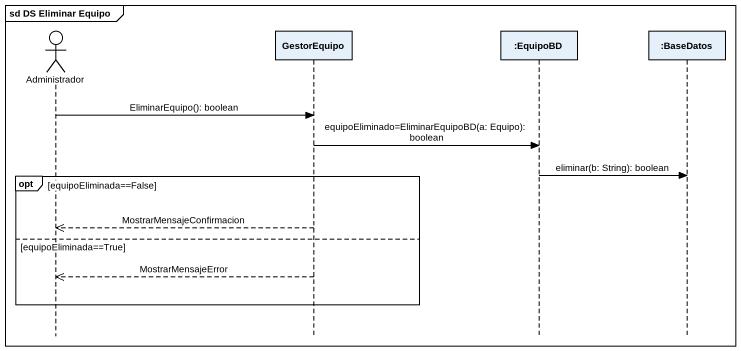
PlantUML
@startuml
mainframe sd DS Eliminar Equipo
hide footbox
actor Administrador
participant GestorEquipo
participant ":EquipoBD" as EquipoBD
participant ":BaseDatos" as BaseDatos

Administrador -> GestorEquipo : EliminarEquipo(): boolean
GestorEquipo -> EquipoBD : equipoEliminado=EliminarEquipoBD(a: Equipo): boolean
EquipoBD -> BaseDatos : eliminar(b: String): boolean
opt equipoEliminada==False
  GestorEquipo -->> Administrador : MostrarMensajeConfirmacion
else equipoEliminada==True
  GestorEquipo -->> Administrador : MostrarMensajeError
end
@enduml
